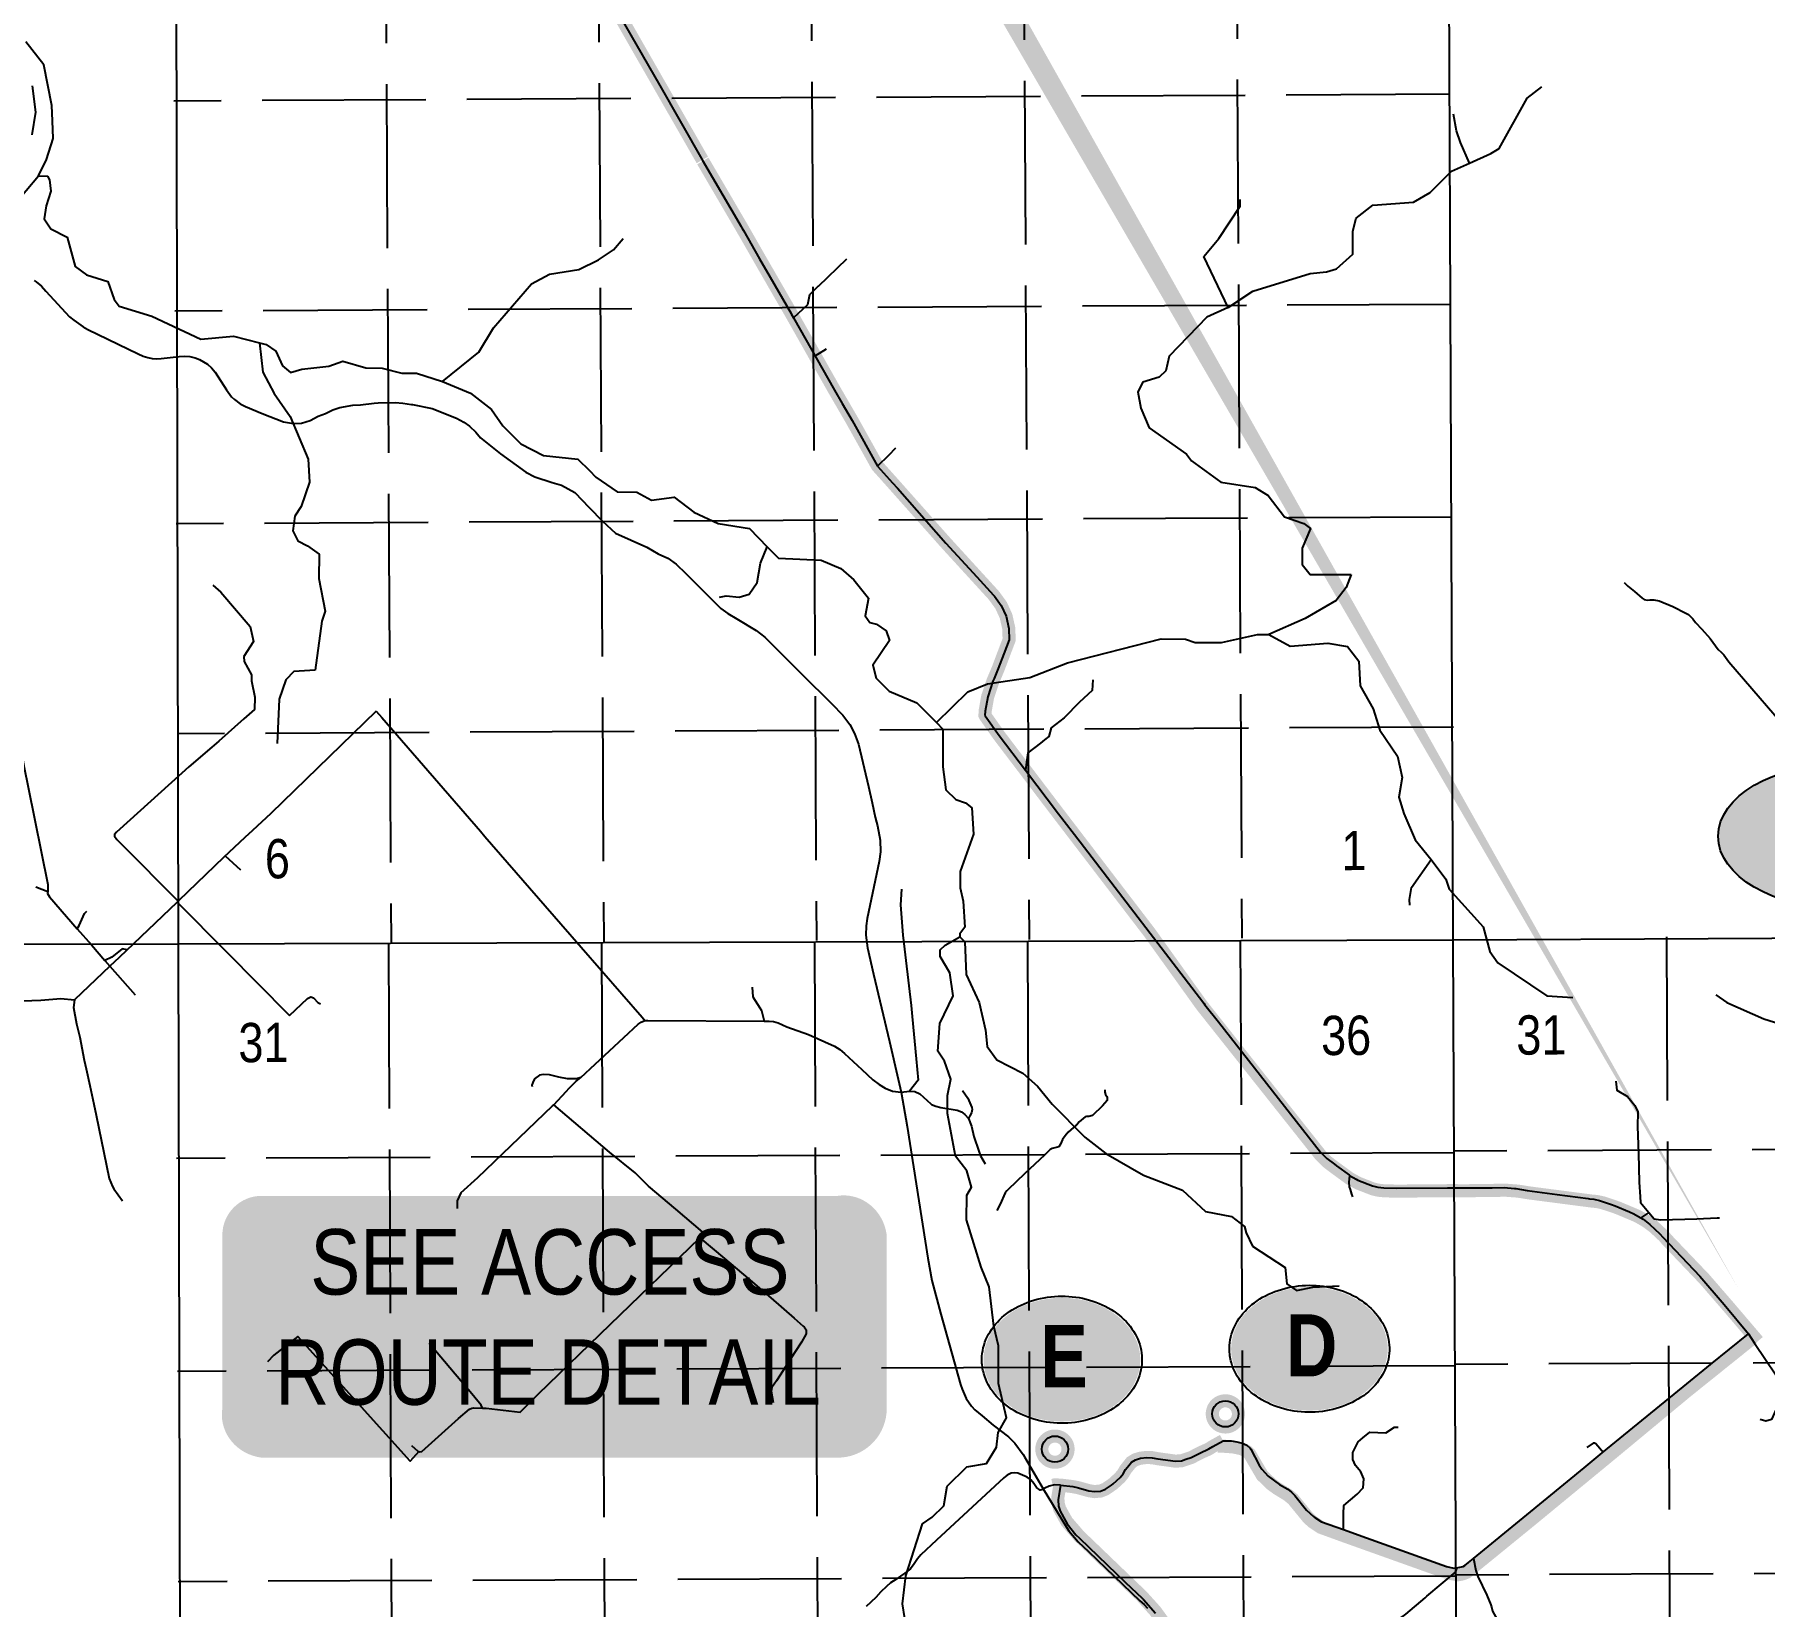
# Model space of a CAD drawing. Extents: x 408473 to 428843, y 6046006 to 6059852.
# Drawn here: x 422887.1 to 423151, y 6050718.2 to 6050958 of the extents above; entities that cross this region are included whole.
import ezdxf
from ezdxf.enums import TextEntityAlignment as Align

# ---------------------------------------------------------------- set-up
doc = ezdxf.new("R2010")
doc.units = 0
doc.header["$LTSCALE"] = 5
doc.linetypes.add('foc-UNSURVEYED', pattern=[12.5, 10, -2.5])
doc.layers.add('2', color=7, linetype='Continuous', true_color=0x6e6e6e)
for name, color, linetype in [('20', 160, 'Continuous'), ('24', 161, 'Continuous'), ('35', 37, 'Continuous'), ('36', 37, 'Continuous'), ('39', 28, 'Continuous'), ('AUX-LABELS', 1, 'Continuous'), ('L-USEC', 7, 'foc-UNSURVEYED'), ('P-PROPOSED', 10, 'Continuous'), ('T-WATER', 160, 'Continuous')]:
    doc.layers.add(name, color=color, linetype=linetype)
doc.styles.add('60', font='ARIALN.TTF', dxfattribs={"height": 7.5})
doc.styles.add('80', font='ARIALN.TTF', dxfattribs={"height": 10})
doc.styles.add('80A', font='ARIALN.TTF', dxfattribs={"height": 10})
doc.styles.add('BOLD', font='ARIALNB.TTF')

# ---------------------------------------------------------------- blocks, each defined once
blk = doc.blocks.new('Route_Grid_ut')
at = {"layer": 'L-USEC', "color": 252, "ltscale": 0.5, "true_color": 0x8c8c8c}
for p, q in [((32.59, 194.33), (32.59, 0)), ((65.18, 194.33), (65.18, 0)), ((97.77, 194.33), (97.77, 0)), ((130.36, 194.33), (130.36, 0)), ((162.95, 194.33), (162.95, 0)), ((195.54, 161.74), (0, 161.74)), ((195.54, 129.15), (0, 129.15)), ((195.54, 96.96), (0, 96.96)), ((195.54, 64.37), (0, 64.37)), ((195.54, 32.19), (0, 32.19))]:
    blk.add_line(p, q, dxfattribs=at)
at = {"layer": 'L-USEC', "color": 252, "true_color": 0x8c8c8c, "style": '60'}
blk.add_text('31', height=6, rotation=0, dxfattribs=at).set_placement((13.39, 179.43), align=Align.MIDDLE_CENTER)
for s, p in [('36', (179.07, 179.8)), ('6', (15.25, 12.98)), ('1', (180.19, 13.35))]:
    blk.add_text(s, height=6, rotation=0, dxfattribs=at).set_placement(p, align=Align.MIDDLE)
blk = doc.blocks.new('HWY-SEC')
h = blk.add_hatch(color=255)
edge = h.paths.add_edge_path()
edge.add_ellipse((0, 0), major_axis=(18.84, 0), ratio=0.584608, start_angle=0, end_angle=360)
blk.add_ellipse((0, 0), major_axis=(18.84, 0), ratio=0.584608)
at = {"style": '80A'}
blk.add_attdef('SEC', text='', height=9.5, dxfattribs=at).set_placement((0, 0), align=Align.MIDDLE_CENTER)
blk = doc.blocks.new('AA')
at = {"const_width": 4}
blk.add_lwpolyline([(-1, 0, 1), (1, 0, 1)], format="xyb", close=True, dxfattribs=at)
blk.add_circle((0, 0), 2)
blk = doc.blocks.new('Route_Letters')
h = blk.add_hatch(color=255)
h.dxf.hatch_style = 1
edge = h.paths.add_edge_path()
edge.add_ellipse((-0.12, 0.46), major_axis=(-11.97, 0), ratio=0.789318, start_angle=0, end_angle=360)
at = {"color": 5}
blk.add_open_spline([(-12.34, 0.46), (-12.34, -0.25), (-12.24, -0.97), (-11.72, -2.79), (-11.14, -3.88), (-9.56, -5.81), (-8.54, -6.66), (-6.22, -8.02), (-4.9, -8.54), (-2.12, -9.17), (-0.66, -9.3), (2.22, -9.13), (3.64, -8.84), (6.27, -7.89), (7.48, -7.22), (9.54, -5.6), (10.38, -4.64), (11.6, -2.54), (11.97, -1.4), (12.18, 0.91), (12.02, 2.08), (11.2, 4.3), (10.54, 5.35), (8.8, 7.2), (7.72, 7.99), (5.29, 9.24), (3.93, 9.68), (1.11, 10.18), (-0.35, 10.23), (-3.22, 9.91), (-4.61, 9.55), (-7.16, 8.47), (-8.32, 7.75), (-10.24, 6.02), (-11, 5.02), (-12.05, 2.86), (-12.32, 1.7), (-12.34, 0.52), (-12.34, 0.49), (-12.34, 0.46)], degree=3, knots=[0, 0, 0, 0, 0.219529, 0.219529, 0.575727, 0.575727, 0.931924, 0.931924, 1.288121, 1.288121, 1.644318, 1.644318, 2.000515, 2.000515, 2.356712, 2.356712, 2.712909, 2.712909, 3.069107, 3.069107, 3.425304, 3.425304, 3.781501, 3.781501, 4.137698, 4.137698, 4.493895, 4.493895, 4.850092, 4.850092, 5.20629, 5.20629, 5.562487, 5.562487, 5.918684, 5.918684, 6.274881, 6.274881, 6.283185, 6.283185, 6.283185, 6.283185], dxfattribs=at)
at = {"color": 14, "style": 'BOLD'}
blk.add_attdef('A', text='', height=9.5, dxfattribs=at).set_placement((0.22, 0.98), align=Align.MIDDLE)
blk = doc.blocks.new('*U80')
h = blk.add_hatch(color=255)
edge = h.paths.add_edge_path()
edge.add_line((-44, -20), (44, -20))
edge.add_arc((44, -14), 6, 270, 360)
edge.add_line((50, -14), (50, 12.5))
edge.add_arc((44, 12.5), 6, 0, 90)
edge.add_line((44, 18.5), (-44, 18.5))
edge.add_arc((-44, 12.5), 6, 90, 180)
edge.add_line((-50, 12.5), (-50, -14))
edge.add_arc((-44, -14), 6, 180, 270)
at = {"color": 1, "flags": 128}
blk.add_lwpolyline([(-44, -20, 3, 3, 0), (44, -20, 3, 3, 0.414214), (50, -14, 3, 3, 0), (50, 12.5, 3, 0, 0.414214), (44, 18.5, 0, 0, 0), (-44, 18.5, 0, 0, 0.414214), (-50, 12.5, 0, 0, 0), (-50, -14, 0, 3, 0.414214)], format="xyseb", close=True, dxfattribs=at)
for points in [[(-25.77, -12.64, 0, 7.5, 0), (0, 0, 0, 0, 0)], [(21.91, -10.62, 0, 7.5, 0), (0, 0, 0, 0, 0)]]:
    blk.add_lwpolyline(points, format="xyseb", dxfattribs=at)
at = {"color": 1, "style": '80'}
blk.add_attdef('ENTER_TEXT_001', (-26.85, -4.92), '', height=10, dxfattribs=at)
blk = doc.blocks.new('*U82')
at = {"color": 1, "flags": 128}
blk.add_lwpolyline([(248.95, -435.96, 0, 7.5, 0), (0, 0, 0, 0, 0)], format="xyseb", dxfattribs=at)
at = {"color": 1, "style": '80'}
blk.add_attdef('ENTER_TEXT_001', (-26.85, -4.92), '', height=10, dxfattribs=at)

msp = doc.modelspace()

# ---------------------------------------------------------------- linework, layer by layer
at = {"layer": '2', "linetype": 'Continuous', "flags": 128}
for points in [[(423103.574, 6050819.887), (423102.733, 6051013.835)], [(422908.622, 6051013.247), (422909.045, 6050819.281)], [(422802.946, 6050819.208), (422909.045, 6050819.281)], [(422909.045, 6050819.281), (423103.574, 6050819.887)], [(422909.045, 6050819.281), (422909.468, 6050625.285)], [(423103.574, 6050819.887), (423298.091, 6050820.929)], [(423104.413, 6050625.893), (423103.574, 6050819.887)]]:
    msp.add_lwpolyline(points, dxfattribs=at)
at = {"layer": '20', "linetype": 'Continuous', "flags": 128}
for points in [[(422883.928, 6050932.015), (422887.692, 6050936.485), (422888.951, 6050938.972), (422889.964, 6050942.209), (422889.84, 6050944.905), (422889.735, 6050947.198), (422888.514, 6050953.44), (422885.783, 6050956.946)], [(422886.753, 6050950.207), (422887.235, 6050946.214), (422886.72, 6050942.725)]]:
    msp.add_lwpolyline(points, dxfattribs=at)
at = {"layer": '24', "linetype": 'Continuous', "flags": 128}
msp.add_lwpolyline([(423069.237, 6050916.414), (423065.535, 6050924.169)], dxfattribs=at)
at = {"layer": '35', "linetype": 'Continuous', "flags": 128}
for points in [[(422963.377, 6050983.846), (422963.467, 6050983.689), (422967.953, 6050975.788), (422975.415, 6050962.65), (422982.512, 6050950.246), (422988.936, 6050939.023), (422988.97, 6050938.937), (422994.937, 6050928.731), (422995.046, 6050928.542), (422995.268, 6050928.156), (422997.735, 6050923.84), (422999.349, 6050921.038), (423002.558, 6050915.468), (423002.571, 6050915.444), (423002.912, 6050914.841)], [(423002.912, 6050914.841), (423009.16, 6050903.773), (423010.339, 6050901.742), (423011.84, 6050899.154), (423015.713, 6050892.207)], [(423015.713, 6050892.207), (423017.999, 6050889.659), (423018.753, 6050888.809), (423026.17, 6050880.458), (423030.877, 6050875.311), (423033.441, 6050872.506), (423033.577, 6050872.329)], [(423129.666, 6050874.452), (423130.195, 6050873.884), (423131.201, 6050873.058), (423132.417, 6050872.06), (423132.687, 6050871.85), (423133.147, 6050871.759), (423133.586, 6050871.763), (423134.173, 6050871.767), (423134.994, 6050871.641), (423137.052, 6050870.768), (423139.053, 6050869.754), (423139.453, 6050869.544), (423140.117, 6050868.884), (423140.515, 6050868.324), (423141.478, 6050867.328), (423142.773, 6050865.862), (423143.989, 6050864.203), (423144.437, 6050863.814), (423144.829, 6050863.393), (423145.636, 6050862.318), (423152.632, 6050854.172), (423154.387, 6050852.104), (423156.234, 6050849.918), (423162.52, 6050842.481)], [(423033.577, 6050872.329), (423034.588, 6050870.937), (423035.331, 6050869.302), (423035.755, 6050867.434), (423035.809, 6050865.699), (423034.983, 6050863.527), (423034.144, 6050861.298), (423033.508, 6050859.788)], [(422882.991, 6050858.418), (422883.149, 6050857.569), (422884.952, 6050849.288), (422885.527, 6050846.178), (422886.147, 6050843.196), (422889.163, 6050828.33), (422889.127, 6050827.601), (422889.123, 6050827.288)], [(422920.216, 6050859.425), (422920.741, 6050856.914), (422920.66, 6050855.044), (422919.056, 6050853.622), (422915.245, 6050850.227), (422914.157, 6050849.298), (422910.634, 6050846.291), (422903.299, 6050839.624), (422899.63, 6050836.331), (422899.321, 6050835.993), (422899.327, 6050835.73), (422899.685, 6050835.229), (422903.275, 6050831.597), (422906.121, 6050828.714), (422909.029, 6050825.791)], [(423033.508, 6050859.788), (423033.327, 6050859.38), (423032.534, 6050857.011), (423032.146, 6050854.807), (423032.124, 6050854.159)], [(423048.588, 6050859.557), (423048.496, 6050857.968), (423046.543, 6050856.166), (423044.218, 6050853.776), (423042.238, 6050852.23), (423041.86, 6050850.956), (423041.212, 6050850.424), (423040.598, 6050849.92), (423038.637, 6050848.46), (423038.477, 6050847.02), (423038.29, 6050845.79)], [(422939.235, 6050854.782), (422923.183, 6050839.182), (422920.355, 6050836.594), (422919.174, 6050835.521), (422915.931, 6050832.446), (422909.127, 6050825.886)], [(422939.235, 6050854.782), (422940.082, 6050853.816), (422955.137, 6050836.486), (422955.822, 6050835.697), (422967.431, 6050822.338), (422979.795, 6050808.111), (422980.245, 6050807.593)], [(423032.124, 6050854.159), (423032.172, 6050854.063), (423034.263, 6050851.09), (423038.29, 6050845.79)], [(423038.29, 6050845.79), (423043.362, 6050839.115), (423046.63, 6050834.848), (423065.49, 6050810.228), (423065.674, 6050809.989), (423067.729, 6050807.374), (423083.333, 6050787.519), (423084.302, 6050786.53), (423085.425, 6050785.665), (423085.773, 6050785.408), (423087.717, 6050783.978)], [(422889.123, 6050827.288), (422889.098, 6050826.992), (422889.234, 6050826.709), (422889.371, 6050826.443)], [(422889.371, 6050826.443), (422891.972, 6050823.47), (422893.61, 6050821.601)], [(422908.866, 6050825.635), (422908.841, 6050825.61), (422900.035, 6050817.221), (422898.619, 6050815.871)], [(422908.866, 6050825.635), (422916.396, 6050818.077), (422925.892, 6050808.464)], [(422893.61, 6050821.601), (422895.779, 6050819.126), (422897.845, 6050816.759)], [(422898.619, 6050815.871), (422893.231, 6050810.773)], [(422897.845, 6050816.759), (422898.619, 6050815.871)], [(422898.619, 6050815.871), (422902.456, 6050811.521)], [(422893.231, 6050810.773), (422893.077, 6050809.58), (422893.536, 6050807.096), (422894.008, 6050805.037), (422894.704, 6050801.524), (422894.979, 6050800.232), (422895.53, 6050797.672), (422896.154, 6050794.828), (422896.517, 6050793.158), (422898.113, 6050785.476), (422898.483, 6050783.471), (422898.981, 6050782.257), (422899.224, 6050781.905), (422900.54, 6050780.1)], [(422925.988, 6050808.372), (422928.768, 6050810.962), (422929.286, 6050811.229), (422929.666, 6050811.036), (422930.339, 6050810.366), (422930.754, 6050810.116)], [(422925.892, 6050808.464), (422925.988, 6050808.372)], [(422970.485, 6050798.882), (422979.186, 6050807.017), (422979.686, 6050807.333), (422980.245, 6050807.593)], [(422980.245, 6050807.593), (422980.692, 6050807.59), (422998.41, 6050807.503)], [(422998.41, 6050807.503), (422999.216, 6050807.499), (422999.853, 6050807.421), (423000.553, 6050807.218), (423001.907, 6050806.646), (423005.22, 6050805.444), (423009.14, 6050803.657), (423009.956, 6050803.167), (423010.679, 6050802.581), (423013.356, 6050800.137), (423013.358, 6050800.106), (423015.034, 6050798.555), (423015.992, 6050797.843), (423016.895, 6050797.265), (423018.023, 6050796.804), (423019.357, 6050796.664), (423020.618, 6050796.812)], [(422966.331, 6050794.749), (422968.214, 6050796.771), (422968.666, 6050797.275), (422969.687, 6050798.269), (422970.485, 6050798.882)], [(422952.127, 6050781.305), (422954.762, 6050783.664), (422966.155, 6050794.56), (422966.331, 6050794.749)], [(422989.145, 6050774.944), (422989.053, 6050775.273), (422984.979, 6050778.782), (422980.799, 6050782.333), (422978.728, 6050784.356), (422974.819, 6050787.51), (422966.331, 6050794.749)], [(423020.618, 6050796.812), (423020.731, 6050796.825), (423021.412, 6050796.771), (423022.188, 6050796.387), (423023.857, 6050794.862), (423023.945, 6050794.783), (423024.614, 6050794.501), (423025.376, 6050794.307), (423027.874, 6050793.936), (423028.541, 6050793.682), (423029.053, 6050793.249), (423029.605, 6050792.636)], [(423050.419, 6050797.008), (423050.422, 6050796.674), (423050.525, 6050796.312), (423050.707, 6050796.006), (423050.744, 6050795.852), (423050.756, 6050795.4), (423050.058, 6050794.555), (423048.513, 6050793.108), (423047.958, 6050792.961), (423047.63, 6050792.96), (423047.407, 6050792.904), (423046.502, 6050792.113), (423046.154, 6050791.669), (423046.053, 6050791.645), (423044.79, 6050790.535), (423044.34, 6050790.017), (423043.956, 6050789.42), (423043.668, 6050788.725), (423043.4, 6050788.338), (423042.352, 6050788.041), (423042.057, 6050787.927), (423041.251, 6050787.097), (423038.151, 6050784.178), (423035.655, 6050781.826), (423035.589, 6050781.751), (423035.449, 6050781.592), (423035.194, 6050781.297), (423034.415, 6050779.567), (423033.938, 6050778.598)], [(423029.605, 6050792.636), (423030.09, 6050791.463), (423030.445, 6050789.881), (423031.162, 6050787.64), (423031.463, 6050786.934), (423032.139, 6050785.728)], [(423087.717, 6050783.978), (423087.735, 6050783.964), (423088.748, 6050783.401), (423089.03, 6050783.245), (423091.227, 6050782.378), (423092.05, 6050782.177), (423092.969, 6050782.074), (423094.94, 6050782.026), (423102.671, 6050782.058), (423105.546, 6050782.039), (423109.516, 6050782.076), (423111.327, 6050782.092), (423112.925, 6050781.962), (423113.137, 6050781.945), (423114.832, 6050781.667), (423119.428, 6050781.049), (423124.139, 6050780.416), (423124.354, 6050780.387), (423125.027, 6050780.325), (423125.865, 6050780.142), (423127.718, 6050779.523), (423128.295, 6050779.308), (423130.448, 6050778.39), (423131.137, 6050778.096), (423132.432, 6050777.343), (423132.526, 6050777.273)], [(422952.127, 6050781.305), (422951.595, 6050780.068), (422951.578, 6050778.891)], [(423132.526, 6050777.273), (423133.585, 6050776.485), (423135.108, 6050775.055), (423135.562, 6050774.518), (423141.197, 6050768.573), (423144.907, 6050764.246), (423148.595, 6050759.774)], [(422974.942, 6050761.226), (422988.633, 6050774.449)], [(422988.633, 6050774.449), (422992.387, 6050771.3), (422995.924, 6050768.298), (422999.46, 6050765.297), (423003.011, 6050762.151), (423004.381, 6050760.957), (423004.529, 6050760.838), (423004.841, 6050760.386), (423004.856, 6050759.76), (423004.145, 6050758.536), (423003.162, 6050757.014), (423000.309, 6050752.625), (422999.617, 6050751.597), (422999.507, 6050751.019), (422999.792, 6050749.302)], [(422964.023, 6050750.609), (422974.942, 6050761.226)], [(422955.467, 6050748.466), (422955.249, 6050748.922), (422953.317, 6050751.216), (422951.293, 6050753.642), (422947.487, 6050758.147), (422947.392, 6050758.374)], [(423106.636, 6050725.503), (423114.777, 6050732.178), (423123.521, 6050739.349), (423126.303, 6050741.63), (423129.046, 6050743.88), (423139.228, 6050752.158), (423142.821, 6050755.079), (423148.595, 6050759.774)], [(423148.595, 6050759.774), (423149.538, 6050758.367), (423154.458, 6050751.026), (423154.922, 6050750.484)], [(422955.75, 6050748.464), (422956.004, 6050748.463), (422961.189, 6050747.854), (422964.023, 6050750.609)], [(422944.643, 6050742.766), (422945.581, 6050741.893), (422945.897, 6050741.777), (422946.186, 6050741.85), (422951.798, 6050746.878), (422953.467, 6050748.292), (422953.844, 6050748.424), (422954.07, 6050748.472), (422955.467, 6050748.466)], [(423043.659, 6050736.702), (423045.519, 6050736.467), (423046.174, 6050736.341), (423046.369, 6050736.304), (423047.963, 6050735.851), (423048.836, 6050735.71), (423049.766, 6050735.8), (423050.495, 6050736.085), (423051.407, 6050736.713), (423051.685, 6050736.905), (423052.732, 6050737.871), (423053.191, 6050738.437), (423053.559, 6050739.078), (423054.072, 6050739.713), (423054.457, 6050740.19), (423055.094, 6050740.58), (423055.859, 6050740.809), (423055.884, 6050740.812), (423056.751, 6050740.918), (423057.638, 6050740.883), (423058.501, 6050740.726), (423061.186, 6050740.354), (423062.088, 6050740.41), (423062.782, 6050740.637), (423063.589, 6050740.901), (423064.89, 6050741.593), (423066.269, 6050742.212), (423066.864, 6050742.597), (423068.452, 6050743.48)], [(423068.452, 6050743.48), (423069.664, 6050743.452), (423070.568, 6050743.319), (423071.362, 6050743.116), (423072.053, 6050742.796), (423072.607, 6050742.34), (423072.676, 6050742.208), (423073.966, 6050739.719), (423074.385, 6050739.127), (423075.342, 6050738.079), (423077.079, 6050736.791), (423078.341, 6050736.065), (423078.892, 6050735.608), (423079.385, 6050735.104), (423081.173, 6050732.881), (423082.239, 6050731.917), (423082.456, 6050731.776), (423083.486, 6050731.108), (423086.81, 6050729.918)], [(423043.659, 6050736.702), (423043.278, 6050734.428), (423043.348, 6050733.485), (423043.572, 6050732.718), (423044.642, 6050730.792), (423046.009, 6050729.106), (423046.53, 6050728.609), (423053.577, 6050721.841), (423056.087, 6050719.43), (423056.291, 6050719.248), (423058.134, 6050717.163)], [(423086.81, 6050729.918), (423090.329, 6050728.659), (423102.525, 6050724.293), (423103.674, 6050724.048), (423104.574, 6050724.166), (423105.102, 6050724.303), (423105.35, 6050724.438)], [(423092.352, 6050713.65), (423092.372, 6050713.939), (423092.577, 6050714.223), (423093.49, 6050715.07), (423094.265, 6050715.626), (423095.932, 6050716.692), (423096.329, 6050716.999), (423099.27, 6050719.488), (423099.543, 6050719.744), (423103.909, 6050723.419), (423104.189, 6050724.087)], [(423105.35, 6050724.438), (423105.352, 6050724.439), (423105.894, 6050724.894), (423106.636, 6050725.503)], [(423106.636, 6050725.503), (423106.998, 6050723.658), (423107.326, 6050722.752), (423108.686, 6050719.898), (423109.289, 6050718.437), (423109.419, 6050718.124), (423109.556, 6050717.474), (423110.968, 6050714.909), (423111.596, 6050713.655), (423111.654, 6050712.442), (423111.543, 6050712.171), (423111.421, 6050711.875), (423110.446, 6050710.823), (423109.797, 6050709.648), (423109.867, 6050708.567)]]:
    msp.add_lwpolyline(points, dxfattribs=at)
at = {"layer": '36', "linetype": 'Continuous', "flags": 128}
for points in [[(423010.99, 6050923.784), (423006.648, 6050919.613), (423006.628, 6050919.593), (423005.363, 6050918.311)], [(423005.363, 6050918.311), (423005.025, 6050916.813), (423002.912, 6050914.841)], [(423006.195, 6050909.024), (423007.96, 6050910.065)], [(423018.448, 6050894.95), (423017.389, 6050893.807), (423015.713, 6050892.207)], [(422914.311, 6050874.034), (422915.51, 6050872.976), (422919.993, 6050867.709), (422920.538, 6050865.411), (422919.034, 6050863.162), (422919.074, 6050862.386), (422920.217, 6050860.353), (422920.216, 6050859.425)], [(422916.208, 6050832.708), (422918.529, 6050830.575)], [(422887.283, 6050827.989), (422889.123, 6050827.288)], [(423019.377, 6050827.642), (423019.242, 6050825.232), (423019.601, 6050820.616), (423020.86, 6050809.876), (423021.02, 6050808.2), (423021.636, 6050801.763), (423021.948, 6050798.499), (423020.618, 6050796.812)], [(422893.61, 6050821.601), (422893.91, 6050822.097), (422894.74, 6050823.939), (422895.101, 6050824.294)], [(422909.127, 6050825.886), (422908.866, 6050825.635)], [(422901.238, 6050818.366), (422900.496, 6050818.545), (422898.904, 6050817.239), (422897.845, 6050816.759)], [(422856.227, 6050809.311), (422858.228, 6050809.371), (422869.486, 6050809.925), (422875.937, 6050810.247), (422877.19, 6050810.303), (422888.071, 6050810.72), (422891.113, 6050810.978), (422893.231, 6050810.773)], [(422996.578, 6050812.658), (422996.695, 6050811.192), (422997.767, 6050809.512), (422998.009, 6050809.132), (422998.41, 6050807.503)], [(423143.62, 6050811.495), (423145.328, 6050810.333), (423150.944, 6050807.866), (423152.585, 6050807.361), (423153.293, 6050807.209), (423153.868, 6050807.25), (423154.874, 6050807.776), (423155.449, 6050808.053), (423156.06, 6050808.245), (423156.373, 6050808.253), (423156.799, 6050808.229), (423157.139, 6050808.321)], [(422970.485, 6050798.882), (422969.779, 6050798.706), (422968.432, 6050798.718), (422967.09, 6050798.97), (422965.68, 6050799.297), (422964.775, 6050799.349), (422964.145, 6050799.265), (422963.368, 6050798.7), (422963.121, 6050798.141), (422962.985, 6050797.745), (422963.013, 6050797.522)], [(423128.391, 6050798.35), (423128.529, 6050796.975), (423130.139, 6050796.006), (423131.283, 6050794.603), (423131.729, 6050793.66), (423131.677, 6050791.416), (423131.833, 6050787.289), (423131.921, 6050782.914), (423132.096, 6050780.674), (423132.114, 6050779.817), (423133.415, 6050778.282)], [(423028.682, 6050796.903), (423029.491, 6050795.726), (423030.093, 6050794.326), (423030.161, 6050793.99), (423030.057, 6050793.498), (423029.814, 6050793.034), (423029.605, 6050792.636)], [(423087.735, 6050783.964), (423087.633, 6050782.913), (423087.694, 6050782.199), (423087.823, 6050781.788)], [(423087.823, 6050781.788), (423088.066, 6050781.108), (423088.216, 6050780.664)], [(423133.415, 6050778.282), (423132.193, 6050777.482)], [(423133.415, 6050778.282), (423134.207, 6050777.348), (423135.176, 6050777.19), (423140.721, 6050777.316), (423143.853, 6050777.508), (423144.193, 6050777.484)], [(422988.633, 6050774.449), (422989.145, 6050774.944)], [(422945.74, 6050741.834), (422944.407, 6050740.328), (422927.274, 6050759.357), (422923.599, 6050756.52), (422922.644, 6050755.533)], [(423154.922, 6050750.484), (423153.497, 6050749.602), (423152.566, 6050747.721), (423152.102, 6050746.698), (423151.248, 6050746.46), (423150.382, 6050746.706)], [(422955.467, 6050748.466), (422955.75, 6050748.464)], [(423086.81, 6050729.918), (423086.841, 6050732.331), (423086.857, 6050733.591), (423088.913, 6050735.328), (423089.838, 6050736.295), (423089.942, 6050737.649), (423089.444, 6050738.72), (423088.678, 6050739.716), (423088.252, 6050740.585), (423088.228, 6050741.666), (423089.069, 6050743.308), (423089.789, 6050743.894), (423090.861, 6050744.769), (423093.296, 6050744.689), (423094.629, 6050745.531), (423095.17, 6050745.543)], [(423126.5, 6050741.627), (423125.328, 6050743.019), (423125.136, 6050743.116), (423124.912, 6050743.099), (423123.965, 6050742.44)], [(423043.659, 6050736.702), (423042.738, 6050736.723), (423041.924, 6050736.549), (423041.235, 6050736.252), (423041.052, 6050736.111), (423041.038, 6050736.1), (423040.784, 6050735.964), (423040.527, 6050735.919), (423039.979, 6050736.32), (423039.577, 6050736.941), (423039.134, 6050737.508), (423038.545, 6050737.927), (423037.128, 6050738.515), (423036.64, 6050738.582), (423036.106, 6050738.535), (423035.514, 6050738.235), (423035.024, 6050737.816), (423032.266, 6050735.264), (423024.75, 6050728.309), (423022.344, 6050726.064), (423021.82, 6050725.433), (423021.313, 6050724.665), (423020.739, 6050723.909), (423019.907, 6050723.258), (423019.214, 6050722.811), (423018.545, 6050722.3), (423017.716, 6050721.798), (423017.08, 6050721.246), (423016.254, 6050720.42), (423015.447, 6050719.526), (423014.01, 6050718.183)]]:
    msp.add_lwpolyline(points, dxfattribs=at)
at = {"layer": '39', "linetype": 'Continuous', "flags": 128}
for points in [[(422887.072, 6050920.506), (422887.377, 6050920.312), (422888.164, 6050919.626), (422888.823, 6050918.864), (422892.453, 6050914.971), (422893.092, 6050914.446), (422894.528, 6050913.423), (422895.245, 6050913.043), (422902.93, 6050909.311), (422903.667, 6050908.99), (422904.374, 6050908.754), (422905.072, 6050908.628), (422905.759, 6050908.57), (422906.456, 6050908.606), (422909.175, 6050908.917), (422909.96, 6050908.944), (422910.785, 6050908.895), (422911.601, 6050908.71), (422912.259, 6050908.457), (422912.878, 6050908.127), (422913.478, 6050907.73), (422914.107, 6050907.18), (422914.669, 6050906.503), (422916.412, 6050903.836), (422917.161, 6050902.786), (422917.604, 6050902.38), (422918.479, 6050901.695), (422919.295, 6050901.265), (422921.84, 6050900.227), (422925.103, 6050898.929), (422926.606, 6050898.67), (422927.833, 6050898.723), (422929.158, 6050899.15), (422930.403, 6050899.815), (422931.512, 6050900.224), (422932.61, 6050900.761), (422933.709, 6050901.154), (422935.682, 6050901.489), (422936.86, 6050901.56), (422938.912, 6050901.786), (422939.55, 6050901.855), (422942.142, 6050901.878), (422943.281, 6050901.788), (422944.607, 6050901.613), (422944.764, 6050901.588), (422947.8, 6050900.985), (422951.505, 6050899.519), (422952.626, 6050898.886), (422953.472, 6050898.287), (422954.427, 6050897.365), (422955.156, 6050896.527), (422958.207, 6050894.059), (422962.093, 6050891.263), (422963.46, 6050890.563), (422966.074, 6050889.688), (422967.499, 6050889.294), (422969.555, 6050888.146), (422971.741, 6050885.871), (422973.751, 6050883.766), (422975.759, 6050881.957), (422980.519, 6050879.817), (422982.25, 6050878.83), (422983.726, 6050878.122), (422985.025, 6050877.227), (422986.492, 6050875.815), (422989.211, 6050873.076), (422991.842, 6050870.447), (422992.186, 6050870.194), (422992.876, 6050869.687), (422994.263, 6050868.911), (422997.235, 6050867.131), (422998.554, 6050866.101), (423004.191, 6050860.42), (423008.754, 6050855.907), (423010.419, 6050854.182), (423011.495, 6050852.753), (423012.236, 6050851.382), (423012.821, 6050849.756), (423014.375, 6050843.282), (423014.904, 6050840.808), (423015.383, 6050838.647), (423015.582, 6050837.876)], [(423015.582, 6050837.876), (423015.721, 6050837.326), (423016.121, 6050835.139), (423016.167, 6050833.333), (423015.995, 6050831.849), (423014.127, 6050823.143), (423013.973, 6050822.032), (423013.958, 6050820.607), (423014.191, 6050818.708), (423015.138, 6050814.658), (423017.541, 6050804.398), (423018.897, 6050798.636), (423019.355, 6050796.679), (423020.268, 6050791.408), (423023.384, 6050771.331), (423024.005, 6050767.933), (423025.389, 6050762.765), (423028.386, 6050752.049), (423028.625, 6050751.346), (423029.269, 6050749.941), (423030.08, 6050748.731), (423030.563, 6050748.207), (423031.688, 6050747.295), (423033.355, 6050745.868), (423035.702, 6050744.087), (423036.68, 6050743.081), (423037.925, 6050741.364), (423038.143, 6050740.992), (423041.023, 6050736.152), (423044.546, 6050730.263), (423044.892, 6050729.747), (423046.354, 6050728.023), (423047.904, 6050726.545), (423055.763, 6050719.044), (423056.415, 6050718.462), (423056.899, 6050717.929)]]:
    msp.add_lwpolyline(points, dxfattribs=at)
at = {"layer": 'L-USEC', "color": 252, "ltscale": 0.5, "true_color": 0x8c8c8c, "flags": 128}
for points in [[(422940.468, 6051012.971), (422941.498, 6050819.454)], [(422972.921, 6051013.144), (422973.951, 6050819.627)], [(423005.374, 6051013.316), (423006.404, 6050819.799)], [(423037.827, 6051013.489), (423038.857, 6050819.972)], [(423070.28, 6051013.662), (423071.311, 6050820.145)], [(423103.079, 6050948.928), (422908.36, 6050947.892)], [(423103.25, 6050916.876), (422908.531, 6050915.839)], [(423103.422, 6050884.423), (422908.704, 6050883.386)], [(423103.593, 6050852.37), (422908.874, 6050851.334)], [(422941.113, 6050819.177), (422941.96, 6050625.427)], [(422973.605, 6050819.319), (422974.452, 6050625.569)], [(423006.097, 6050819.461), (423006.944, 6050625.711)], [(423038.59, 6050819.603), (423039.436, 6050625.853)], [(423071.082, 6050819.745), (423071.805, 6050654.192)], [(423103.716, 6050787.395), (422908.763, 6050786.543)], [(423103.858, 6050754.903), (422908.905, 6050754.051)], [(423103.998, 6050722.811), (422909.045, 6050721.959)]]:
    msp.add_lwpolyline(points, dxfattribs=at)
at = {"layer": 'P-PROPOSED', "color": 90, "flags": 128}
for points, const_width in [([(422975.415, 6050962.65), (422982.512, 6050950.246), (422988.936, 6050939.023), (422988.97, 6050938.937), (422988.989, 6050938.904)], 1.997), ([(423149.269, 6050759.128), (423148.865, 6050758.804), (423144.279, 6050755.122), (423143.515, 6050754.508), (423139.284, 6050751.11), (423137.524, 6050749.651), (423136.918, 6050749.149), (423127.898, 6050741.67), (423127.401, 6050741.258), (423126.951, 6050740.885), (423126.849, 6050740.8), (423126.64, 6050740.628), (423124.347, 6050738.741), (423124.191, 6050738.613), (423123.77, 6050738.267), (423123.627, 6050738.149), (423123.614, 6050738.138), (423123.116, 6050737.728), (423122.651, 6050737.346), (423120.795, 6050735.816), (423115.478, 6050731.432), (423105.624, 6050723.4), (423105.337, 6050723.288), (423104.934, 6050723.132), (423104.773, 6050723.104), (423104.271, 6050723.015), (423104.095, 6050723.046), (423103.054, 6050723.228), (423101.181, 6050723.87), (423087.832, 6050728.637), (423086.817, 6050728.999), (423086.556, 6050729.092), (423086.418, 6050729.143), (423083.336, 6050730.267), (423082.064, 6050731.125), (423081.381, 6050731.775), (423079.114, 6050734.548), (423078.331, 6050735.196), (423076.65, 6050736.225), (423075.786, 6050736.871), (423074.675, 6050737.946), (423074.422, 6050738.191), (423072.506, 6050741.456), (423072.113, 6050741.831), (423071.745, 6050742.017), (423071.275, 6050742.255), (423071.183, 6050742.275), (423070.028, 6050742.524), (423068.424, 6050742.642), (423068.106, 6050742.642), (423067.691, 6050742.664)], 1.997), ([(423068.452, 6050743.48), (423066.864, 6050742.597), (423066.269, 6050742.212), (423064.89, 6050741.593), (423063.589, 6050740.901), (423062.782, 6050740.637), (423062.088, 6050740.41), (423061.186, 6050740.354), (423058.501, 6050740.726), (423057.638, 6050740.883), (423056.751, 6050740.918), (423055.884, 6050740.812), (423055.859, 6050740.809), (423055.094, 6050740.58), (423054.457, 6050740.19), (423054.072, 6050739.713), (423053.559, 6050739.078), (423053.191, 6050738.437), (423052.732, 6050737.871), (423051.685, 6050736.905), (423051.407, 6050736.713), (423050.495, 6050736.085), (423049.766, 6050735.8), (423048.836, 6050735.71), (423047.963, 6050735.851), (423046.369, 6050736.304), (423046.174, 6050736.341), (423045.519, 6050736.467), (423043.659, 6050736.702), (423042.738, 6050736.723), (423042.453, 6050736.662)], 1.999), ([(423061.13, 6050713.31), (423058.102, 6050717.485), (423056.054, 6050719.753), (423046.488, 6050728.941), (423044.599, 6050731.125), (423043.528, 6050733.053), (423043.304, 6050733.821), (423043.233, 6050734.764), (423043.615, 6050737.04)], 1.999)]:
    msp.add_lwpolyline(points, dxfattribs=dict(at, const_width=const_width))
msp.add_lwpolyline([(422989.079, 6050938.75, 1.997, 1.997, 0), (422994.937, 6050928.731, 1.997, 1.997, 0), (422995.046, 6050928.542, 1.997, 1.997, 0), (422995.268, 6050928.156, 1.997, 1.997, 0), (422997.735, 6050923.84, 1.997, 1.997, 0), (422999.349, 6050921.038, 1.997, 1.997, 0), (423002.558, 6050915.468, 1.997, 1.997, 0), (423002.571, 6050915.444, 1.997, 1.997, 0), (423002.912, 6050914.841, 1.997, 1.997, 0), (423009.16, 6050903.773, 1.997, 1.997, 0), (423010.339, 6050901.742, 1.997, 1.997, 0), (423011.84, 6050899.154, 1.997, 1.997, 0), (423015.713, 6050892.207, 1.997, 1.997, 0), (423017.999, 6050889.659, 1.997, 1.997, 0), (423018.753, 6050888.809, 1.997, 1.997, 0), (423022.713, 6050884.351, 1.997, 1.997, 0), (423026.17, 6050880.458, 1.997, 1.997, 0), (423030.877, 6050875.311, 1.997, 1.997, 0), (423033.441, 6050872.506, 1.997, 1.997, 0), (423033.577, 6050872.329, 1.997, 1.997, 0), (423034.588, 6050870.937, 1.997, 1.997, 0), (423035.331, 6050869.302, 1.997, 1.997, 0), (423035.755, 6050867.434, 1.997, 1.997, 0), (423035.809, 6050865.699, 1.997, 1.997, 0), (423034.983, 6050863.527, 1.997, 1.997, 0), (423034.144, 6050861.298, 1.997, 1.997, 0), (423033.508, 6050859.788, 1.997, 1.997, 0), (423033.327, 6050859.38, 1.997, 1.997, 0), (423032.534, 6050857.011, 1.997, 1.997, 0), (423032.146, 6050854.807, 1.997, 1.997, 0), (423032.124, 6050854.159, 1.997, 1.997, 0), (423032.172, 6050854.063, 1.997, 1.997, 0), (423034.263, 6050851.09, 1.997, 1.997, 0), (423038.29, 6050845.79, 1.997, 1.997, 0), (423043.362, 6050839.115, 1.997, 1.997, 0), (423046.63, 6050834.848, 1.997, 1.997, 0), (423057.21, 6050821.037, 1.997, 1.997, 0), (423065.172, 6050809.936, 1.997, 1.997, 0), (423065.358, 6050809.695, 1.997, 1.997, 0), (423067.447, 6050807.061, 1.997, 1.997, 0), (423083.307, 6050787.061, 1.997, 1.997, 0), (423084.291, 6050786.066, 1.997, 1.997, 0), (423085.429, 6050785.196, 1.997, 1.997, 0), (423085.783, 6050784.938, 1.997, 1.997, 0), (423087.754, 6050783.501, 1.997, 1.997, 0), (423087.772, 6050783.487, 1.997, 1.997, 0), (423088.799, 6050782.922, 1.997, 1.997, 0), (423089.084, 6050782.766, 1.997, 1.997, 0), (423091.309, 6050781.899, 1.997, 1.997, 0), (423092.142, 6050781.7, 1.997, 1.997, 0), (423093.072, 6050781.6, 1.997, 1.997, 0), (423095.063, 6050781.56, 1.997, 1.997, 0), (423102.877, 6050781.626, 1.997, 1.997, 0), (423105.783, 6050781.62, 1.997, 1.997, 0), (423109.796, 6050781.675, 1.997, 1.997, 0), (423111.627, 6050781.699, 1.997, 1.997, 0), (423113.243, 6050781.575, 1.997, 1.997, 0), (423113.457, 6050781.558, 1.997, 1.997, 0), (423115.171, 6050781.285, 1.997, 1.997, 0), (423119.82, 6050780.681, 1.997, 1.997, 0), (423124.585, 6050780.061, 1.997, 1.997, 0), (423124.802, 6050780.033, 1.997, 1.997, 0), (423125.482, 6050779.974, 1.997, 1.997, 0), (423126.33, 6050779.793, 1.997, 1.997, 0), (423128.206, 6050779.175, 1.997, 1.997, 0), (423128.791, 6050778.96, 1.997, 1.997, 0), (423130.971, 6050778.042, 1.997, 1.997, 0), (423131.668, 6050777.748, 1.997, 1.997, 0), (423132.98, 6050776.992, 1.997, 1.997, 0), (423133.076, 6050776.921, 1.997, 1.997, 0), (423134.15, 6050776.13, 1.997, 1.997, 0), (423135.695, 6050774.692, 1.997, 1.997, 0), (423136.157, 6050774.151, 1.997, 1.997, 0), (423141.878, 6050768.166, 1.997, 1.997, 0), (423145.648, 6050763.809, 1.997, 1.997, 0), (423150.04, 6050758.653, 0, 0, 0)], format="xyseb", dxfattribs=at)
at = {"layer": 'T-WATER', "linetype": 'Continuous', "flags": 128}
for points in [[(423106.049, 6050938.418), (423109.302, 6050939.898), (423110.554, 6050940.639), (423114.839, 6050948.351), (423117.095, 6050950.086)], [(423106.049, 6050938.418), (423104.651, 6050941.556), (423104.045, 6050943.375), (423103.594, 6050945.917)], [(423069.237, 6050916.414), (423072.994, 6050918.888), (423081.745, 6050921.585), (423084.242, 6050921.82), (423085.742, 6050922.311), (423088.251, 6050924.543), (423088.27, 6050928.036), (423088.78, 6050930.029), (423091.287, 6050932.012), (423097.529, 6050932.476), (423100.034, 6050933.96), (423103.296, 6050937.186), (423106.049, 6050938.418)], [(422887.692, 6050936.485), (422889.067, 6050936.415), (422889.381, 6050935.884), (422889.621, 6050934.136), (422888.861, 6050931.896), (422888.601, 6050929.901), (422889.592, 6050928.399), (422892.081, 6050927.138), (422893.306, 6050922.641), (422895.046, 6050921.384), (422898.286, 6050920.368), (422899.27, 6050917.619), (422900.014, 6050916.617), (422904.997, 6050915.092), (422912.467, 6050911.558), (422917.461, 6050912.029), (422921.449, 6050911.009)], [(423065.535, 6050924.169), (423067.796, 6050926.901), (423071.068, 6050931.873), (423071.073, 6050932.871)], [(422949.372, 6050905.115), (422954.886, 6050909.574), (422957.151, 6050913.303), (422962.927, 6050920.006), (422965.68, 6050921.487), (422970.177, 6050922.21), (422973.18, 6050923.69), (422975.434, 6050925.174), (422976.94, 6050926.912)], [(423069.237, 6050916.414), (423065.984, 6050914.935), (423060.211, 6050908.979), (423059.7, 6050906.737), (423058.696, 6050905.745), (423056.196, 6050905.01), (423055.439, 6050903.517), (423055.925, 6050901.02), (423057.156, 6050898.019), (423062.875, 6050893.995), (423063.618, 6050892.993), (423068.093, 6050889.725), (423073.33, 6050888.947), (423075.32, 6050887.689), (423077.798, 6050884.432), (423080.787, 6050883.417), (423081.782, 6050882.663), (423080.517, 6050879.676), (423080.504, 6050877.182), (423081.743, 6050875.678), (423087.983, 6050875.643)], [(422921.449, 6050911.009), (422921.925, 6050906.516), (422923.655, 6050903.264), (422926.133, 6050899.758), (422928.844, 6050893.257), (422929.076, 6050889.763), (422927.809, 6050886.028), (422926.803, 6050884.537), (422926.542, 6050882.294), (422927.283, 6050880.793), (422928.776, 6050880.036), (422930.517, 6050878.779), (422930.498, 6050875.037), (422931.47, 6050870.043), (422930.963, 6050868.549), (422929.927, 6050861.071)], [(422921.449, 6050911.009), (422922.446, 6050910.754), (422923.938, 6050909.748), (422924.925, 6050907.497), (422926.168, 6050906.493), (422927.917, 6050906.982), (422930.179, 6050907.243)], [(422930.179, 6050907.243), (422932.021, 6050907.457), (422934.163, 6050908.194), (422937.652, 6050907.176), (422940.148, 6050907.162), (422943.139, 6050906.397), (422945.385, 6050906.385), (422949.372, 6050905.115)], [(422949.372, 6050905.115), (422953.605, 6050903.345), (422956.837, 6050900.832), (422958.571, 6050898.328), (422961.302, 6050895.568), (422964.786, 6050893.802), (422970.025, 6050893.274), (422971.763, 6050891.517)], [(422971.763, 6050891.517), (422972.756, 6050890.514), (422975.988, 6050888.25), (422978.983, 6050888.233), (422981.223, 6050886.973), (422984.72, 6050887.452), (422987.703, 6050885.19)], [(422987.703, 6050885.19), (422991.437, 6050883.423), (422996.175, 6050882.648), (422998.906, 6050879.888)], [(422991.628, 6050872.196), (422992.61, 6050872.383), (422994.622, 6050872.179), (422996.122, 6050872.669), (422997.379, 6050874.408), (422997.894, 6050877.399), (422998.906, 6050879.888)], [(422998.906, 6050879.888), (423000.643, 6050878.132), (423007.131, 6050877.845), (423010.119, 6050876.581), (423012.106, 6050874.823), (423014.338, 6050872.066), (423013.824, 6050869.325), (423014.568, 6050868.323), (423015.565, 6050868.068), (423017.057, 6050867.062), (423017.548, 6050865.562), (423015.033, 6050861.834), (423015.521, 6050859.836), (423017.507, 6050857.829), (423021.74, 6050856.058), (423024.719, 6050853.047)], [(423087.983, 6050875.643), (423087.223, 6050873.651), (423085.715, 6050871.664), (423080.958, 6050868.946), (423075.454, 6050866.482)], [(423024.719, 6050853.047), (423029.486, 6050857.76), (423032.487, 6050858.99), (423038.981, 6050859.951), (423044.733, 6050862.164), (423058.979, 6050865.825), (423062.722, 6050865.804), (423064.217, 6050865.297), (423068.21, 6050865.275), (423073.707, 6050866.491), (423075.454, 6050866.482)], [(423075.454, 6050866.482), (423078.689, 6050864.717), (423084.431, 6050865.184), (423087.423, 6050864.669), (423089.158, 6050862.414), (423089.387, 6050858.67), (423091.364, 6050855.166), (423092.345, 6050851.917), (423095.068, 6050847.91), (423095.799, 6050844.663), (423095.283, 6050841.672), (423096.018, 6050839.173), (423097.743, 6050835.171), (423100.222, 6050832.164)], [(422929.927, 6050861.071), (422926.681, 6050860.84), (422925.427, 6050859.6), (422924.413, 6050856.612), (422924.129, 6050849.878)], [(423024.719, 6050853.047), (423025.712, 6050852.044), (423025.682, 6050846.306), (423026.162, 6050842.811), (423027.652, 6050841.305), (423029.146, 6050840.798), (423030.141, 6050840.044), (423030.369, 6050836.051), (423028.342, 6050830.325), (423028.329, 6050827.83), (423028.818, 6050825.831), (423029.046, 6050821.838), (423028.292, 6050820.845), (423028.29, 6050820.346)], [(423096.94, 6050825.196), (423096.9, 6050826.07), (423097.193, 6050827.898), (423100.222, 6050832.164)], [(423100.222, 6050832.164), (423102.451, 6050829.157), (423102.942, 6050827.658), (423108.151, 6050821.89), (423109.128, 6050818.142), (423110.366, 6050816.389), (423117.824, 6050811.358), (423121.815, 6050811.086)], [(423021.312, 6050726.825), (423022.581, 6050730.81), (423024.083, 6050731.799), (423025.839, 6050733.536), (423026.353, 6050736.527), (423029.363, 6050739.504), (423032.359, 6050739.985), (423033.869, 6050742.472), (423034.131, 6050744.716), (423035.39, 6050746.954), (423034.17, 6050752.201), (423034.2, 6050757.939), (423033.467, 6050760.937), (423032.75, 6050766.93), (423031.518, 6050769.931), (423029.311, 6050777.179), (423029.33, 6050780.921), (423030.085, 6050782.164), (423029.35, 6050784.663), (423027.615, 6050786.919), (423026.402, 6050793.412), (423026.416, 6050796.157), (423026.928, 6050798.649), (423025.944, 6050801.399), (423024.954, 6050802.901), (423025.226, 6050807.141), (423027.244, 6050811.37), (423026.764, 6050814.866), (423025.28, 6050817.369), (423025.285, 6050818.367), (423026.037, 6050819.111), (423028.29, 6050820.346)], [(423028.29, 6050820.346), (423029.035, 6050819.593), (423029.258, 6050814.602), (423031.232, 6050810.35), (423032.208, 6050806.103), (423032.444, 6050803.606), (423033.931, 6050801.602), (423037.912, 6050799.583), (423040.148, 6050797.574), (423042.379, 6050794.817), (423047.343, 6050789.799), (423050.573, 6050787.285), (423056.295, 6050784.009), (423062.271, 6050781.729), (423065.747, 6050778.466), (423069.734, 6050777.695), (423071.722, 6050776.187), (423071.966, 6050775.187), (423072.954, 6050773.186), (423077.926, 6050769.914), (423078.162, 6050767.418), (423079.653, 6050766.411), (423082.151, 6050766.896), (423086.144, 6050767.123)], [(423020.742, 6050713.105), (423020.248, 6050714.106), (423019.523, 6050718.601), (423020.044, 6050722.84), (423021.312, 6050726.825)]]:
    msp.add_lwpolyline(points, dxfattribs=at)

# ---------------------------------------------------------------- block references
for name, p, xscale, yscale, zscale in [('*U82', (422898.525, 6051201.932), 0.9987164294928588, 0.9987164294928588, 0.9987164294928588), ('AA', (423068.801, 6050747.565), 0.9987164294928588, 0.9987164294928588, 0.9987164294928588), ('AA', (423042.797, 6050742.186), 0.9995596, 0.9995596, 0.9995596)]:
    msp.add_blockref(name, p, dxfattribs=dict(xscale=xscale, yscale=yscale, zscale=zscale))
ref = msp.add_blockref('*U80', (422965.7, 6050762.359), dxfattribs=dict(xscale=0.9987164294928588, yscale=0.9987164294928588, zscale=0.9987164294928588))
ref.add_attrib('ENTER_TEXT_001', 'SEE ACCESS', (422929.185, 6050765.773), dxfattribs={"color": 1, "height": 9.9872, "style": '80'})
ref.add_attrib('ENTER_TEXT_002', 'ROUTE DETAIL', (422923.841, 6050748.951), dxfattribs={"color": 1, "height": 9.98716, "style": '80'})
for p, xscale, yscale, zscale, values in [((423043.981, 6050755.379), 0.9995596, 0.9995596, 0.9995596, {'A': 'E'}), ((423081.745, 6050757.042), 0.9987164294928588, 0.9987164294928588, 0.9987164294928588, {'A': 'D'})]:
    msp.add_blockref('Route_Letters', p, dxfattribs=dict(xscale=xscale, yscale=yscale, zscale=zscale)).add_auto_attribs(values)
at = {"layer": 'AUX-LABELS', "xscale": 0.9995596, "yscale": 0.9995596, "zscale": 0.9995596}
msp.add_blockref('HWY-SEC', (423162.814, 6050835.715), dxfattribs=at).add_auto_attribs({'SEC': '734'})
at = {"layer": 'L-USEC', "color": 4, "xscale": 0.9987164294928557, "yscale": 0.9987164294928557, "zscale": 0.9987164294928557, "rotation": 0.2504517229557068}
msp.add_blockref('Route_Grid_ut', (423104.421, 6050626.137), dxfattribs=at)

# ---------------------------------------------------------------- texts
at = {"layer": 'L-USEC', "color": 252, "true_color": 0x8c8c8c, "style": '80'}
for s, height, rotation, p in [('6', 5.992, 0.30508, (422924.162, 6050832.29)), ('1', 5.992, 0.30508, (423088.411, 6050833.534)), ('36', 5.9923, 0.2504, (423087.225, 6050805.33))]:
    msp.add_text(s, height=height, rotation=rotation, dxfattribs=at).set_placement(p, align=Align.MIDDLE)
msp.add_text('31', height=5.9923, rotation=0.2504, dxfattribs=at).set_placement((422922.036, 6050804.237), align=Align.MIDDLE_CENTER)

doc.saveas('drawing.dxf')
